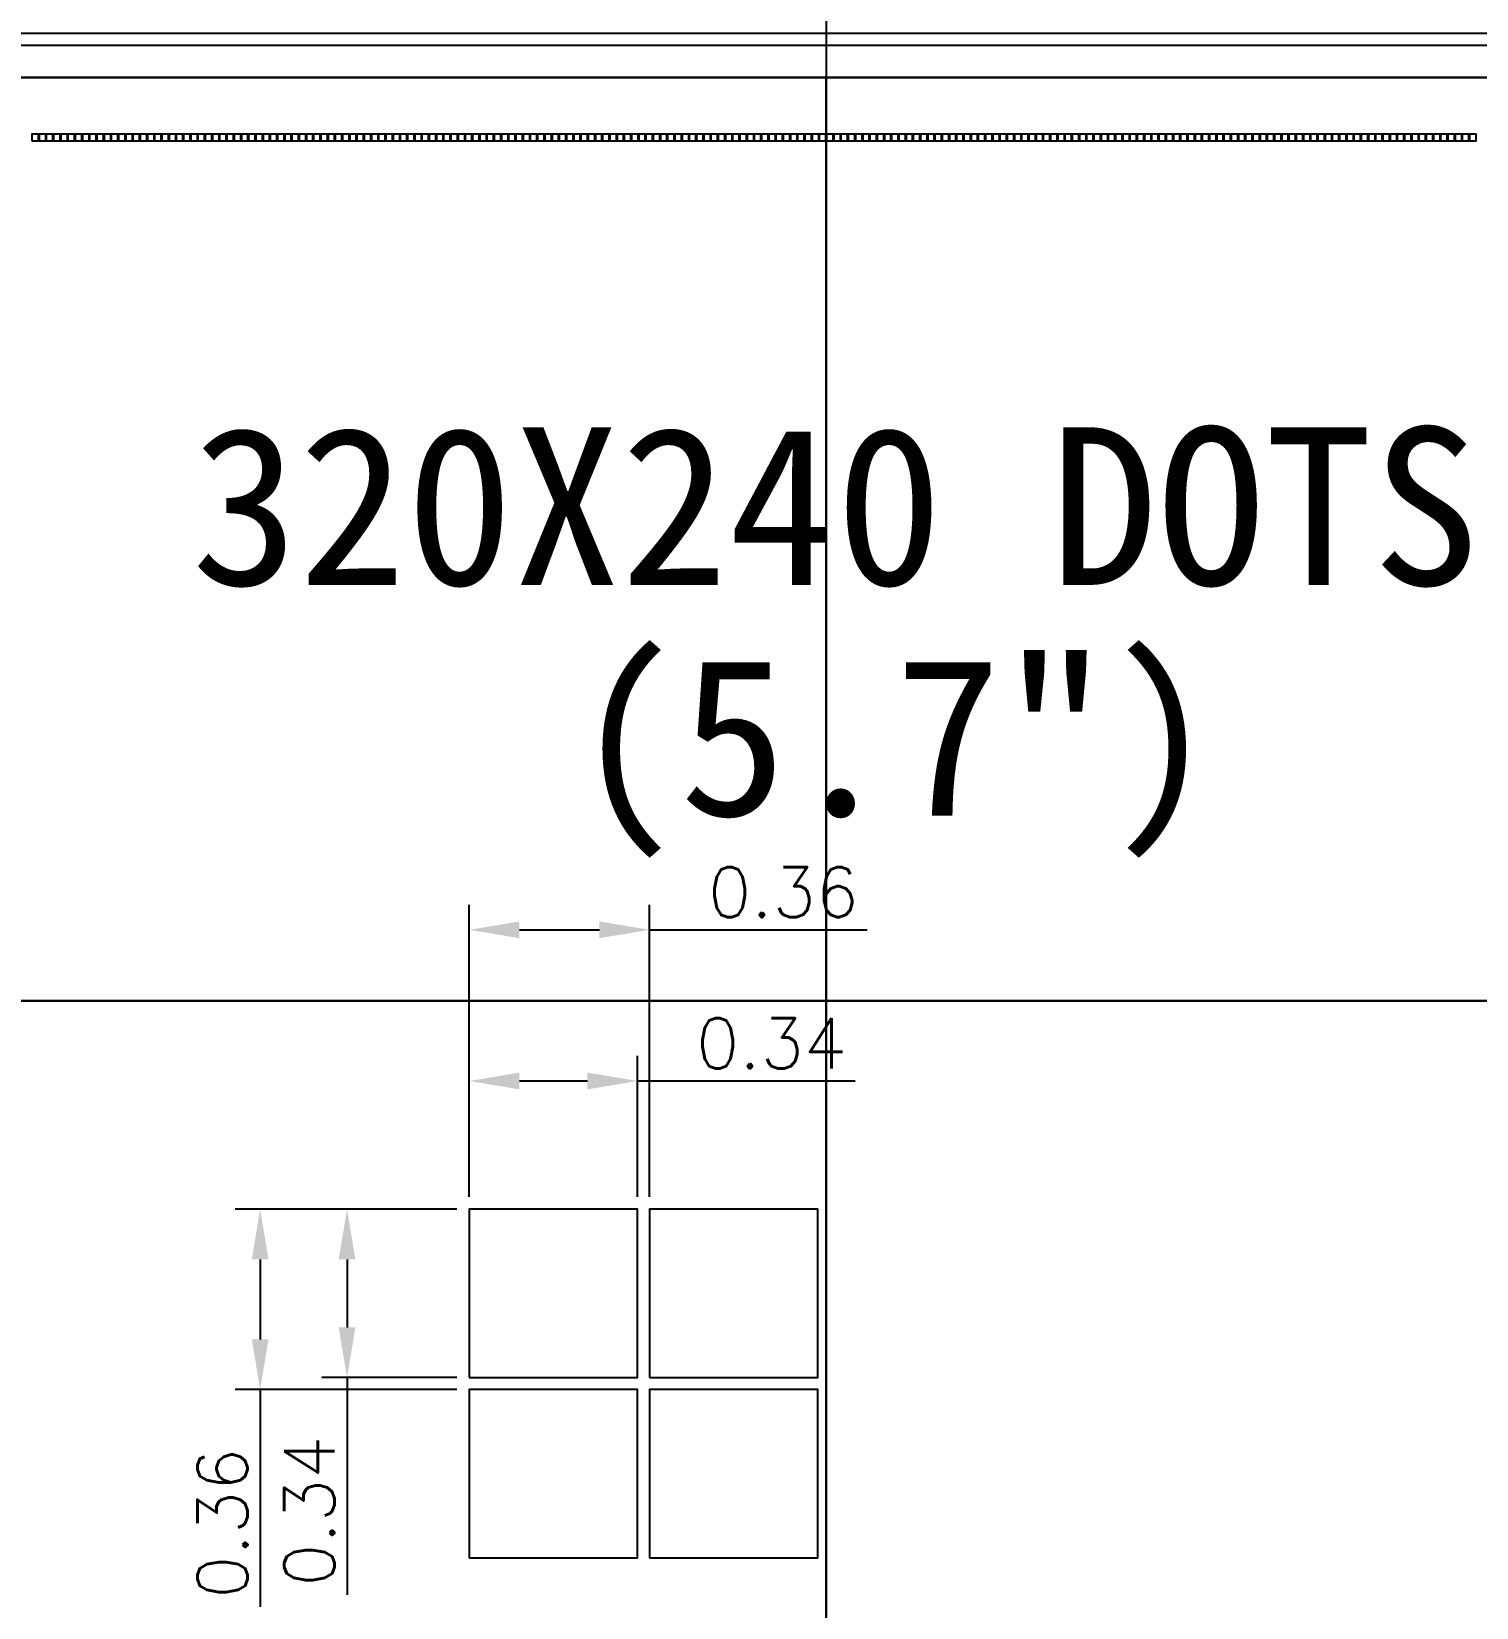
# Model space of a CAD drawing. Header units: millimetres. Extents: x 878 to 1320, y -78 to 234.
# Drawn here: x 987.1 to 1059.1, y 84.9 to 163.5 of the extents above; entities that cross this region are included whole.
import ezdxf

# ---------------------------------------------------------------- set-up
doc = ezdxf.new("R2010")
doc.units = ezdxf.units.MM
doc.linetypes.add('CENTER', pattern=[50.8, 31.75, -6.35, 6.35, -6.35])
doc.styles.get("Standard").update_dxf_attribs({"font": 'txt', "bigfont": 'gbcbig.shx'})
doc.dimstyles.new('ISO-25', dxfattribs={"dimtxt": 2.5, "dimasz": 2.5, "dimexe": 1.25, "dimexo": 0.625, "dimtad": 1, "dimzin": 1, "dimtxsty": 'Standard', "dimcen": 2.5, "dimadec": 0, "dimazin": 0, "dimtfac": 1, "dimtmove": 0, "dimatfit": 3, "dimfxl": 0, "dimarcsym": 0})

# ---------------------------------------------------------------- blocks, each defined once
blk = doc.blocks.new('*D66')
at = {"color": 0, "lineweight": -2}
for p, q in [((1008.919, 105.409), (1008.919, 112.425)), ((1017.306, 105.409), (1017.306, 112.425)), ((1011.419, 111.175), (1014.806, 111.175)), ((1017.306, 111.175), (1028.139, 111.175))]:
    blk.add_line(p, q, dxfattribs=at)
at = {"color": 0}
for points in [[(1011.419, 111.592), (1011.419, 110.758), (1008.919, 111.175)], [(1014.806, 111.592), (1014.806, 110.758), (1017.306, 111.175)]]:
    blk.add_solid(points, dxfattribs=at)
at = {"layer": 'Defpoints', "color": 0}
for p in [(1017.306, 111.175), (1008.919, 104.784), (1017.306, 104.784)]:
    blk.add_point(p, dxfattribs=at)
at = {"color": 0, "insert": (1023.973, 113.05), "char_height": 2.5, "attachment_point": 5}
blk.add_mtext('0.34', dxfattribs=at)
blk = doc.blocks.new('*D67')
at = {"color": 0, "lineweight": -2}
for p, q in [((1008.919, 105.409), (1008.919, 119.958)), ((1017.905, 105.409), (1017.905, 119.958)), ((1011.419, 118.708), (1015.405, 118.708)), ((1017.905, 118.708), (1028.738, 118.708))]:
    blk.add_line(p, q, dxfattribs=at)
at = {"color": 0}
for points in [[(1011.419, 119.125), (1011.419, 118.292), (1008.919, 118.708)], [(1015.405, 119.125), (1015.405, 118.292), (1017.905, 118.708)]]:
    blk.add_solid(points, dxfattribs=at)
at = {"layer": 'Defpoints', "color": 0}
for p in [(1017.905, 118.708), (1008.919, 104.784), (1017.905, 104.784)]:
    blk.add_point(p, dxfattribs=at)
at = {"color": 0, "insert": (1024.572, 120.583), "char_height": 2.5, "attachment_point": 5}
blk.add_mtext('0.36', dxfattribs=at)
blk = doc.blocks.new('*D68')
at = {"color": 0, "lineweight": -2}
for p, q in [((1008.294, 104.784), (1001.578, 104.784)), ((1002.828, 102.284), (1002.828, 98.897)), ((1008.294, 96.397), (1001.578, 96.397)), ((1002.828, 96.397), (1002.828, 85.563))]:
    blk.add_line(p, q, dxfattribs=at)
at = {"color": 0}
for points in [[(1002.411, 102.284), (1003.244, 102.284), (1002.828, 104.784)], [(1002.411, 98.897), (1003.244, 98.897), (1002.828, 96.397)]]:
    blk.add_solid(points, dxfattribs=at)
at = {"layer": 'Defpoints', "color": 0}
for p in [(1008.919, 104.784), (1002.828, 96.397), (1008.919, 96.397)]:
    blk.add_point(p, dxfattribs=at)
at = {"color": 0, "insert": (1000.953, 89.73), "char_height": 2.5, "attachment_point": 5, "rotation": 90}
blk.add_mtext('0.34', dxfattribs=at)
blk = doc.blocks.new('*D69')
at = {"color": 0, "lineweight": -2}
for p, q in [((1008.294, 104.784), (997.248, 104.784)), ((998.498, 102.284), (998.498, 98.298)), ((1008.294, 95.798), (997.248, 95.798)), ((998.498, 95.798), (998.498, 84.964))]:
    blk.add_line(p, q, dxfattribs=at)
at = {"color": 0}
for points in [[(998.082, 102.284), (998.915, 102.284), (998.498, 104.784)], [(998.082, 98.298), (998.915, 98.298), (998.498, 95.798)]]:
    blk.add_solid(points, dxfattribs=at)
at = {"layer": 'Defpoints', "color": 0}
for p in [(1008.919, 104.784), (998.498, 95.798), (1008.919, 95.798)]:
    blk.add_point(p, dxfattribs=at)
at = {"color": 0, "insert": (996.623, 89.131), "char_height": 2.5, "attachment_point": 5, "rotation": 90}
blk.add_mtext('0.36', dxfattribs=at)
blk = doc.blocks.new('*D43')
at = {"color": 0, "lineweight": -2}
for p, q in [((965.706, 160.302), (965.706, 185.924)), ((1087.706, 160.302), (1087.706, 185.924)), ((968.206, 184.674), (1085.206, 184.674))]:
    blk.add_line(p, q, dxfattribs=at)
at = {"color": 0}
for points in [[(968.206, 185.091), (968.206, 184.257), (965.706, 184.674)], [(1085.206, 185.091), (1085.206, 184.257), (1087.706, 184.674)]]:
    blk.add_solid(points, dxfattribs=at)
at = {"layer": 'Defpoints', "color": 0}
for p in [(1087.706, 184.674), (965.706, 159.677), (1087.706, 159.677)]:
    blk.add_point(p, dxfattribs=at)
at = {"color": 0, "insert": (1026.706, 186.758), "char_height": 2.5, "attachment_point": 5}
blk.add_mtext('{\\fSimSun|b0|i0|c134|p2;V.A  122,00}', dxfattribs=at)
blk = doc.blocks.new('*D44')
at = {"color": 0, "lineweight": -2}
for p, q in [((969.121, 158.987), (969.121, 180.703)), ((1084.291, 158.987), (1084.291, 180.703)), ((971.621, 179.453), (1081.791, 179.453))]:
    blk.add_line(p, q, dxfattribs=at)
at = {"color": 0}
for points in [[(971.621, 179.87), (971.621, 179.036), (969.121, 179.453)], [(1081.791, 179.87), (1081.791, 179.036), (1084.291, 179.453)]]:
    blk.add_solid(points, dxfattribs=at)
at = {"layer": 'Defpoints', "color": 0}
for p in [(1084.291, 179.453), (969.121, 158.362), (1084.291, 158.362)]:
    blk.add_point(p, dxfattribs=at)
at = {"color": 0, "insert": (1026.706, 181.537), "char_height": 2.5, "attachment_point": 5}
blk.add_mtext('{\\fSimSun|b0|i0|c134|p2;A.A  115,17}', dxfattribs=at)
blk = doc.blocks.new('3123123123')
at = {"color": 1, "linetype": 'CENTER', "lineweight": -2}
for p, q in [((2202.275, 152.306), (2202.275, 43.522)), ((2128.987, 97.346), (2272.264, 97.346))]:
    blk.add_line(p, q, dxfattribs=at)
at = {"linetype": 'ByBlock', "lineweight": -2}
blk.add_line((2138.375, 145.56), (2273.375, 145.56), dxfattribs=at)
at = {"color": 2, "linetype": 'ByBlock', "lineweight": -2}
blk.add_line((2139.375, 144.96), (2265.175, 144.96), dxfattribs=at)

msp = doc.modelspace()

# ---------------------------------------------------------------- linework, layer by layer
for p, q in [((1026.706, 161.177), (1026.706, 69.177)), ((1026.706, 69.177), (1026.706, 161.177)), ((965.706, 115.177), (1087.706, 115.177)), ((1087.706, 115.177), (965.706, 115.177))]:
    msp.add_line(p, q)
at = {"color": 5}
for p, q in [((1026.706, 161.177), (1026.706, 69.177)), ((965.706, 115.177), (1087.706, 115.177))]:
    msp.add_line(p, q, dxfattribs=at)
at = {"color": 6}
msp.add_lwpolyline([(1086.706, 69.177), (966.706, 69.177, -0.414214), (965.706, 70.177), (965.706, 160.177, -0.414214), (966.706, 161.177), (1086.706, 161.177, -0.414214), (1087.706, 160.177), (1087.706, 70.177, -0.414214)], format="xyb", close=True, dxfattribs=at)
at = {"color": 5}
msp.add_lwpolyline([(966.706, 69.177), (1086.706, 69.177, 0.414214), (1087.706, 70.177), (1087.706, 160.177, 0.414214), (1086.706, 161.177), (966.706, 161.177, 0.414214), (965.706, 160.177), (965.706, 70.177, 0.414214)], format="xyb", close=True, dxfattribs=at)
for points in [[(987.121, 158.032), (987.451, 158.032), (987.451, 158.362), (987.121, 158.362)], [(987.481, 158.032), (987.811, 158.032), (987.811, 158.362), (987.481, 158.362)], [(987.841, 158.032), (988.171, 158.032), (988.171, 158.362), (987.841, 158.362)], [(988.201, 158.032), (988.531, 158.032), (988.531, 158.362), (988.201, 158.362)], [(988.561, 158.032), (988.891, 158.032), (988.891, 158.362), (988.561, 158.362)], [(988.921, 158.032), (989.251, 158.032), (989.251, 158.362), (988.921, 158.362)], [(989.281, 158.032), (989.611, 158.032), (989.611, 158.362), (989.281, 158.362)], [(989.641, 158.032), (989.971, 158.032), (989.971, 158.362), (989.641, 158.362)], [(990.001, 158.032), (990.331, 158.032), (990.331, 158.362), (990.001, 158.362)], [(990.361, 158.032), (990.691, 158.032), (990.691, 158.362), (990.361, 158.362)], [(990.721, 158.032), (991.051, 158.032), (991.051, 158.362), (990.721, 158.362)], [(991.081, 158.032), (991.411, 158.032), (991.411, 158.362), (991.081, 158.362)], [(991.441, 158.032), (991.771, 158.032), (991.771, 158.362), (991.441, 158.362)], [(991.801, 158.032), (992.131, 158.032), (992.131, 158.362), (991.801, 158.362)], [(992.161, 158.032), (992.491, 158.032), (992.491, 158.362), (992.161, 158.362)], [(992.521, 158.032), (992.851, 158.032), (992.851, 158.362), (992.521, 158.362)], [(992.881, 158.032), (993.211, 158.032), (993.211, 158.362), (992.881, 158.362)], [(993.241, 158.032), (993.571, 158.032), (993.571, 158.362), (993.241, 158.362)], [(993.601, 158.032), (993.931, 158.032), (993.931, 158.362), (993.601, 158.362)], [(993.961, 158.032), (994.291, 158.032), (994.291, 158.362), (993.961, 158.362)], [(994.321, 158.032), (994.651, 158.032), (994.651, 158.362), (994.321, 158.362)], [(994.681, 158.032), (995.011, 158.032), (995.011, 158.362), (994.681, 158.362)], [(995.041, 158.032), (995.371, 158.032), (995.371, 158.362), (995.041, 158.362)], [(995.401, 158.032), (995.731, 158.032), (995.731, 158.362), (995.401, 158.362)], [(995.761, 158.032), (996.091, 158.032), (996.091, 158.362), (995.761, 158.362)], [(996.121, 158.032), (996.451, 158.032), (996.451, 158.362), (996.121, 158.362)], [(996.481, 158.032), (996.811, 158.032), (996.811, 158.362), (996.481, 158.362)], [(996.841, 158.032), (997.171, 158.032), (997.171, 158.362), (996.841, 158.362)], [(997.201, 158.032), (997.531, 158.032), (997.531, 158.362), (997.201, 158.362)], [(997.561, 158.032), (997.891, 158.032), (997.891, 158.362), (997.561, 158.362)], [(997.921, 158.032), (998.251, 158.032), (998.251, 158.362), (997.921, 158.362)], [(998.281, 158.032), (998.611, 158.032), (998.611, 158.362), (998.281, 158.362)], [(998.641, 158.032), (998.971, 158.032), (998.971, 158.362), (998.641, 158.362)], [(999.001, 158.032), (999.331, 158.032), (999.331, 158.362), (999.001, 158.362)], [(999.361, 158.032), (999.691, 158.032), (999.691, 158.362), (999.361, 158.362)], [(999.721, 158.032), (1000.051, 158.032), (1000.051, 158.362), (999.721, 158.362)], [(1000.081, 158.032), (1000.411, 158.032), (1000.411, 158.362), (1000.081, 158.362)], [(1000.441, 158.032), (1000.771, 158.032), (1000.771, 158.362), (1000.441, 158.362)], [(1000.801, 158.032), (1001.131, 158.032), (1001.131, 158.362), (1000.801, 158.362)], [(1001.161, 158.032), (1001.491, 158.032), (1001.491, 158.362), (1001.161, 158.362)], [(1001.521, 158.032), (1001.851, 158.032), (1001.851, 158.362), (1001.521, 158.362)], [(1001.881, 158.032), (1002.211, 158.032), (1002.211, 158.362), (1001.881, 158.362)], [(1002.241, 158.032), (1002.571, 158.032), (1002.571, 158.362), (1002.241, 158.362)], [(1002.601, 158.032), (1002.931, 158.032), (1002.931, 158.362), (1002.601, 158.362)], [(1002.961, 158.032), (1003.291, 158.032), (1003.291, 158.362), (1002.961, 158.362)], [(1003.321, 158.032), (1003.651, 158.032), (1003.651, 158.362), (1003.321, 158.362)], [(1003.681, 158.032), (1004.011, 158.032), (1004.011, 158.362), (1003.681, 158.362)], [(1004.041, 158.032), (1004.371, 158.032), (1004.371, 158.362), (1004.041, 158.362)], [(1004.401, 158.032), (1004.731, 158.032), (1004.731, 158.362), (1004.401, 158.362)], [(1004.761, 158.032), (1005.091, 158.032), (1005.091, 158.362), (1004.761, 158.362)], [(1005.121, 158.032), (1005.451, 158.032), (1005.451, 158.362), (1005.121, 158.362)], [(1005.481, 158.032), (1005.811, 158.032), (1005.811, 158.362), (1005.481, 158.362)], [(1005.841, 158.032), (1006.171, 158.032), (1006.171, 158.362), (1005.841, 158.362)], [(1006.201, 158.032), (1006.531, 158.032), (1006.531, 158.362), (1006.201, 158.362)], [(1006.561, 158.032), (1006.891, 158.032), (1006.891, 158.362), (1006.561, 158.362)], [(1006.921, 158.032), (1007.251, 158.032), (1007.251, 158.362), (1006.921, 158.362)], [(1007.281, 158.032), (1007.611, 158.032), (1007.611, 158.362), (1007.281, 158.362)], [(1007.641, 158.032), (1007.971, 158.032), (1007.971, 158.362), (1007.641, 158.362)], [(1008.001, 158.032), (1008.331, 158.032), (1008.331, 158.362), (1008.001, 158.362)], [(1008.361, 158.032), (1008.691, 158.032), (1008.691, 158.362), (1008.361, 158.362)], [(1008.721, 158.032), (1009.051, 158.032), (1009.051, 158.362), (1008.721, 158.362)], [(1009.081, 158.032), (1009.411, 158.032), (1009.411, 158.362), (1009.081, 158.362)], [(1009.441, 158.032), (1009.771, 158.032), (1009.771, 158.362), (1009.441, 158.362)], [(1009.801, 158.032), (1010.131, 158.032), (1010.131, 158.362), (1009.801, 158.362)], [(1010.161, 158.032), (1010.491, 158.032), (1010.491, 158.362), (1010.161, 158.362)], [(1010.521, 158.032), (1010.851, 158.032), (1010.851, 158.362), (1010.521, 158.362)], [(1010.881, 158.032), (1011.211, 158.032), (1011.211, 158.362), (1010.881, 158.362)], [(1011.241, 158.032), (1011.571, 158.032), (1011.571, 158.362), (1011.241, 158.362)], [(1011.601, 158.032), (1011.931, 158.032), (1011.931, 158.362), (1011.601, 158.362)], [(1011.961, 158.032), (1012.291, 158.032), (1012.291, 158.362), (1011.961, 158.362)], [(1012.321, 158.032), (1012.651, 158.032), (1012.651, 158.362), (1012.321, 158.362)], [(1012.681, 158.032), (1013.011, 158.032), (1013.011, 158.362), (1012.681, 158.362)], [(1013.041, 158.032), (1013.371, 158.032), (1013.371, 158.362), (1013.041, 158.362)], [(1013.401, 158.032), (1013.731, 158.032), (1013.731, 158.362), (1013.401, 158.362)], [(1013.761, 158.032), (1014.091, 158.032), (1014.091, 158.362), (1013.761, 158.362)], [(1014.121, 158.032), (1014.451, 158.032), (1014.451, 158.362), (1014.121, 158.362)], [(1014.481, 158.032), (1014.811, 158.032), (1014.811, 158.362), (1014.481, 158.362)], [(1014.841, 158.032), (1015.171, 158.032), (1015.171, 158.362), (1014.841, 158.362)], [(1015.201, 158.032), (1015.531, 158.032), (1015.531, 158.362), (1015.201, 158.362)], [(1015.561, 158.032), (1015.891, 158.032), (1015.891, 158.362), (1015.561, 158.362)], [(1015.921, 158.032), (1016.251, 158.032), (1016.251, 158.362), (1015.921, 158.362)], [(1016.281, 158.032), (1016.611, 158.032), (1016.611, 158.362), (1016.281, 158.362)], [(1016.641, 158.032), (1016.971, 158.032), (1016.971, 158.362), (1016.641, 158.362)], [(1017.001, 158.032), (1017.331, 158.032), (1017.331, 158.362), (1017.001, 158.362)], [(1017.361, 158.032), (1017.691, 158.032), (1017.691, 158.362), (1017.361, 158.362)], [(1017.721, 158.032), (1018.051, 158.032), (1018.051, 158.362), (1017.721, 158.362)], [(1018.081, 158.032), (1018.411, 158.032), (1018.411, 158.362), (1018.081, 158.362)], [(1018.441, 158.032), (1018.771, 158.032), (1018.771, 158.362), (1018.441, 158.362)], [(1018.801, 158.032), (1019.131, 158.032), (1019.131, 158.362), (1018.801, 158.362)], [(1019.161, 158.032), (1019.491, 158.032), (1019.491, 158.362), (1019.161, 158.362)], [(1019.521, 158.032), (1019.851, 158.032), (1019.851, 158.362), (1019.521, 158.362)], [(1019.881, 158.032), (1020.211, 158.032), (1020.211, 158.362), (1019.881, 158.362)], [(1020.241, 158.032), (1020.571, 158.032), (1020.571, 158.362), (1020.241, 158.362)], [(1020.601, 158.032), (1020.931, 158.032), (1020.931, 158.362), (1020.601, 158.362)], [(1020.961, 158.032), (1021.291, 158.032), (1021.291, 158.362), (1020.961, 158.362)], [(1021.321, 158.032), (1021.651, 158.032), (1021.651, 158.362), (1021.321, 158.362)], [(1021.681, 158.032), (1022.011, 158.032), (1022.011, 158.362), (1021.681, 158.362)], [(1022.041, 158.032), (1022.371, 158.032), (1022.371, 158.362), (1022.041, 158.362)], [(1022.401, 158.032), (1022.731, 158.032), (1022.731, 158.362), (1022.401, 158.362)], [(1022.761, 158.032), (1023.091, 158.032), (1023.091, 158.362), (1022.761, 158.362)], [(1023.121, 158.032), (1023.451, 158.032), (1023.451, 158.362), (1023.121, 158.362)], [(1023.481, 158.032), (1023.811, 158.032), (1023.811, 158.362), (1023.481, 158.362)], [(1023.841, 158.032), (1024.171, 158.032), (1024.171, 158.362), (1023.841, 158.362)], [(1024.201, 158.032), (1024.531, 158.032), (1024.531, 158.362), (1024.201, 158.362)], [(1024.561, 158.032), (1024.891, 158.032), (1024.891, 158.362), (1024.561, 158.362)], [(1024.921, 158.032), (1025.251, 158.032), (1025.251, 158.362), (1024.921, 158.362)], [(1025.281, 158.032), (1025.611, 158.032), (1025.611, 158.362), (1025.281, 158.362)], [(1025.641, 158.032), (1025.971, 158.032), (1025.971, 158.362), (1025.641, 158.362)], [(1026.001, 158.032), (1026.331, 158.032), (1026.331, 158.362), (1026.001, 158.362)], [(1026.361, 158.032), (1026.691, 158.032), (1026.691, 158.362), (1026.361, 158.362)], [(1026.721, 158.032), (1027.051, 158.032), (1027.051, 158.362), (1026.721, 158.362)], [(1027.081, 158.032), (1027.411, 158.032), (1027.411, 158.362), (1027.081, 158.362)], [(1027.441, 158.032), (1027.771, 158.032), (1027.771, 158.362), (1027.441, 158.362)], [(1027.801, 158.032), (1028.131, 158.032), (1028.131, 158.362), (1027.801, 158.362)], [(1028.161, 158.032), (1028.491, 158.032), (1028.491, 158.362), (1028.161, 158.362)], [(1028.521, 158.032), (1028.851, 158.032), (1028.851, 158.362), (1028.521, 158.362)], [(1028.881, 158.032), (1029.211, 158.032), (1029.211, 158.362), (1028.881, 158.362)], [(1029.241, 158.032), (1029.571, 158.032), (1029.571, 158.362), (1029.241, 158.362)], [(1029.601, 158.032), (1029.931, 158.032), (1029.931, 158.362), (1029.601, 158.362)], [(1029.961, 158.032), (1030.291, 158.032), (1030.291, 158.362), (1029.961, 158.362)], [(1030.321, 158.032), (1030.651, 158.032), (1030.651, 158.362), (1030.321, 158.362)], [(1030.681, 158.032), (1031.011, 158.032), (1031.011, 158.362), (1030.681, 158.362)], [(1031.041, 158.032), (1031.371, 158.032), (1031.371, 158.362), (1031.041, 158.362)], [(1031.401, 158.032), (1031.731, 158.032), (1031.731, 158.362), (1031.401, 158.362)], [(1031.761, 158.032), (1032.091, 158.032), (1032.091, 158.362), (1031.761, 158.362)], [(1032.121, 158.032), (1032.451, 158.032), (1032.451, 158.362), (1032.121, 158.362)], [(1032.481, 158.032), (1032.811, 158.032), (1032.811, 158.362), (1032.481, 158.362)], [(1032.841, 158.032), (1033.171, 158.032), (1033.171, 158.362), (1032.841, 158.362)], [(1033.201, 158.032), (1033.531, 158.032), (1033.531, 158.362), (1033.201, 158.362)], [(1033.561, 158.032), (1033.891, 158.032), (1033.891, 158.362), (1033.561, 158.362)], [(1033.921, 158.032), (1034.251, 158.032), (1034.251, 158.362), (1033.921, 158.362)], [(1034.281, 158.032), (1034.611, 158.032), (1034.611, 158.362), (1034.281, 158.362)], [(1034.641, 158.032), (1034.971, 158.032), (1034.971, 158.362), (1034.641, 158.362)], [(1035.001, 158.032), (1035.331, 158.032), (1035.331, 158.362), (1035.001, 158.362)], [(1035.361, 158.032), (1035.691, 158.032), (1035.691, 158.362), (1035.361, 158.362)], [(1035.721, 158.032), (1036.051, 158.032), (1036.051, 158.362), (1035.721, 158.362)], [(1036.081, 158.032), (1036.411, 158.032), (1036.411, 158.362), (1036.081, 158.362)], [(1036.441, 158.032), (1036.771, 158.032), (1036.771, 158.362), (1036.441, 158.362)], [(1036.801, 158.032), (1037.131, 158.032), (1037.131, 158.362), (1036.801, 158.362)], [(1037.161, 158.032), (1037.491, 158.032), (1037.491, 158.362), (1037.161, 158.362)], [(1037.521, 158.032), (1037.851, 158.032), (1037.851, 158.362), (1037.521, 158.362)], [(1037.881, 158.032), (1038.211, 158.032), (1038.211, 158.362), (1037.881, 158.362)], [(1038.241, 158.032), (1038.571, 158.032), (1038.571, 158.362), (1038.241, 158.362)], [(1038.601, 158.032), (1038.931, 158.032), (1038.931, 158.362), (1038.601, 158.362)], [(1038.961, 158.032), (1039.291, 158.032), (1039.291, 158.362), (1038.961, 158.362)], [(1039.321, 158.032), (1039.651, 158.032), (1039.651, 158.362), (1039.321, 158.362)], [(1039.681, 158.032), (1040.011, 158.032), (1040.011, 158.362), (1039.681, 158.362)], [(1040.041, 158.032), (1040.371, 158.032), (1040.371, 158.362), (1040.041, 158.362)], [(1040.401, 158.032), (1040.731, 158.032), (1040.731, 158.362), (1040.401, 158.362)], [(1040.761, 158.032), (1041.091, 158.032), (1041.091, 158.362), (1040.761, 158.362)], [(1041.121, 158.032), (1041.451, 158.032), (1041.451, 158.362), (1041.121, 158.362)], [(1041.481, 158.032), (1041.811, 158.032), (1041.811, 158.362), (1041.481, 158.362)], [(1041.841, 158.032), (1042.171, 158.032), (1042.171, 158.362), (1041.841, 158.362)], [(1042.201, 158.032), (1042.531, 158.032), (1042.531, 158.362), (1042.201, 158.362)], [(1042.561, 158.032), (1042.891, 158.032), (1042.891, 158.362), (1042.561, 158.362)], [(1042.921, 158.032), (1043.251, 158.032), (1043.251, 158.362), (1042.921, 158.362)], [(1043.281, 158.032), (1043.611, 158.032), (1043.611, 158.362), (1043.281, 158.362)], [(1043.641, 158.032), (1043.971, 158.032), (1043.971, 158.362), (1043.641, 158.362)], [(1044.001, 158.032), (1044.331, 158.032), (1044.331, 158.362), (1044.001, 158.362)], [(1044.361, 158.032), (1044.691, 158.032), (1044.691, 158.362), (1044.361, 158.362)], [(1044.721, 158.032), (1045.051, 158.032), (1045.051, 158.362), (1044.721, 158.362)], [(1045.081, 158.032), (1045.411, 158.032), (1045.411, 158.362), (1045.081, 158.362)], [(1045.441, 158.032), (1045.771, 158.032), (1045.771, 158.362), (1045.441, 158.362)], [(1045.801, 158.032), (1046.131, 158.032), (1046.131, 158.362), (1045.801, 158.362)], [(1046.161, 158.032), (1046.491, 158.032), (1046.491, 158.362), (1046.161, 158.362)], [(1046.521, 158.032), (1046.851, 158.032), (1046.851, 158.362), (1046.521, 158.362)], [(1046.881, 158.032), (1047.211, 158.032), (1047.211, 158.362), (1046.881, 158.362)], [(1047.241, 158.032), (1047.571, 158.032), (1047.571, 158.362), (1047.241, 158.362)], [(1047.601, 158.032), (1047.931, 158.032), (1047.931, 158.362), (1047.601, 158.362)], [(1047.961, 158.032), (1048.291, 158.032), (1048.291, 158.362), (1047.961, 158.362)], [(1048.321, 158.032), (1048.651, 158.032), (1048.651, 158.362), (1048.321, 158.362)], [(1048.681, 158.032), (1049.011, 158.032), (1049.011, 158.362), (1048.681, 158.362)], [(1049.041, 158.032), (1049.371, 158.032), (1049.371, 158.362), (1049.041, 158.362)], [(1049.401, 158.032), (1049.731, 158.032), (1049.731, 158.362), (1049.401, 158.362)], [(1049.761, 158.032), (1050.091, 158.032), (1050.091, 158.362), (1049.761, 158.362)], [(1050.121, 158.032), (1050.451, 158.032), (1050.451, 158.362), (1050.121, 158.362)], [(1050.481, 158.032), (1050.811, 158.032), (1050.811, 158.362), (1050.481, 158.362)], [(1050.841, 158.032), (1051.171, 158.032), (1051.171, 158.362), (1050.841, 158.362)], [(1051.201, 158.032), (1051.531, 158.032), (1051.531, 158.362), (1051.201, 158.362)], [(1051.561, 158.032), (1051.891, 158.032), (1051.891, 158.362), (1051.561, 158.362)], [(1051.921, 158.032), (1052.251, 158.032), (1052.251, 158.362), (1051.921, 158.362)], [(1052.281, 158.032), (1052.611, 158.032), (1052.611, 158.362), (1052.281, 158.362)], [(1052.641, 158.032), (1052.971, 158.032), (1052.971, 158.362), (1052.641, 158.362)], [(1053.001, 158.032), (1053.331, 158.032), (1053.331, 158.362), (1053.001, 158.362)], [(1053.361, 158.032), (1053.691, 158.032), (1053.691, 158.362), (1053.361, 158.362)], [(1053.721, 158.032), (1054.051, 158.032), (1054.051, 158.362), (1053.721, 158.362)], [(1054.081, 158.032), (1054.411, 158.032), (1054.411, 158.362), (1054.081, 158.362)], [(1054.441, 158.032), (1054.771, 158.032), (1054.771, 158.362), (1054.441, 158.362)], [(1054.801, 158.032), (1055.131, 158.032), (1055.131, 158.362), (1054.801, 158.362)], [(1055.161, 158.032), (1055.491, 158.032), (1055.491, 158.362), (1055.161, 158.362)], [(1055.521, 158.032), (1055.851, 158.032), (1055.851, 158.362), (1055.521, 158.362)], [(1055.881, 158.032), (1056.211, 158.032), (1056.211, 158.362), (1055.881, 158.362)], [(1056.241, 158.032), (1056.571, 158.032), (1056.571, 158.362), (1056.241, 158.362)], [(1056.601, 158.032), (1056.931, 158.032), (1056.931, 158.362), (1056.601, 158.362)], [(1056.961, 158.032), (1057.291, 158.032), (1057.291, 158.362), (1056.961, 158.362)], [(1057.321, 158.032), (1057.651, 158.032), (1057.651, 158.362), (1057.321, 158.362)], [(1057.681, 158.032), (1058.011, 158.032), (1058.011, 158.362), (1057.681, 158.362)], [(1058.041, 158.032), (1058.371, 158.032), (1058.371, 158.362), (1058.041, 158.362)], [(1058.401, 158.032), (1058.731, 158.032), (1058.731, 158.362), (1058.401, 158.362)], [(1058.761, 158.032), (1059.091, 158.032), (1059.091, 158.362), (1058.761, 158.362)], [(1008.919, 96.397), (1017.306, 96.397), (1017.306, 104.784), (1008.919, 104.784)], [(1017.905, 96.397), (1026.292, 96.397), (1026.292, 104.784), (1017.905, 104.784)], [(1008.919, 87.41), (1017.306, 87.41), (1017.306, 95.798), (1008.919, 95.798)], [(1017.905, 87.41), (1026.292, 87.41), (1026.292, 95.798), (1017.905, 95.798)]]:
    msp.add_lwpolyline(points, close=True)

# ---------------------------------------------------------------- block references
msp.add_blockref('3123123123', (-1175.569, 17.831))

# ---------------------------------------------------------------- texts
at = {"char_height": 7.8638, "width": 175.06863, "attachment_point": 1}
for s, insert in [('{\\fSimSun|b0|i0|c134|p2;320X240 DOTS}', (995.066, 143.755)), ('{\\fSimSun|b0|i0|c134|p2;(5.7")}', (1014.046, 132.26))]:
    msp.add_mtext(s, dxfattribs=dict(at, insert=insert))

# ---------------------------------------------------------------- dimensions: what is measured, and where the dimension line sits
at = {"color": 4}
for base, p1, p2, text, picture, middle in [((1087.706, 184.674), (965.706, 159.677), (1087.706, 159.677), '{\\fSimSun|b0|i0|c134|p2;V.A  <>}', '*D43', (1026.706, 186.758)), ((1084.291, 179.453), (969.121, 158.362), (1084.291, 158.362), '{\\fSimSun|b0|i0|c134|p2;A.A  <>}', '*D44', (1026.706, 181.537))]:
    dim = msp.add_linear_dim(base=base, p1=p1, p2=p2, text=text, dimstyle='ISO-25', dxfattribs=at)
    dim.commit()
    dim.dimension.update_dxf_attribs({"geometry": picture, "text_midpoint": middle})
for base, p2, text, picture, middle in [((1017.905, 118.708), (1017.905, 104.784), '0.36', '*D67', (1024.572, 118.708)), ((1017.306, 111.175), (1017.306, 104.784), '0.34', '*D66', (1023.973, 111.175))]:
    dim = msp.add_linear_dim(base=base, p1=(1008.919, 104.784), p2=p2, text=text, dimstyle='ISO-25', dxfattribs=at)
    dim.commit()
    dim.dimension.update_dxf_attribs({"geometry": picture, "text_midpoint": middle, "dimtype": 160})
for base, p2, text, picture, middle in [((998.498, 95.798), (1008.919, 95.798), '0.36', '*D69', (998.498, 89.131)), ((1002.828, 96.397), (1008.919, 96.397), '0.34', '*D68', (1002.828, 89.73))]:
    dim = msp.add_linear_dim(base=base, p1=(1008.919, 104.784), p2=p2, angle=90, text=text, dimstyle='ISO-25', dxfattribs=at)
    dim.commit()
    dim.dimension.update_dxf_attribs({"geometry": picture, "text_midpoint": middle, "dimtype": 160})

doc.saveas('drawing.dxf')
